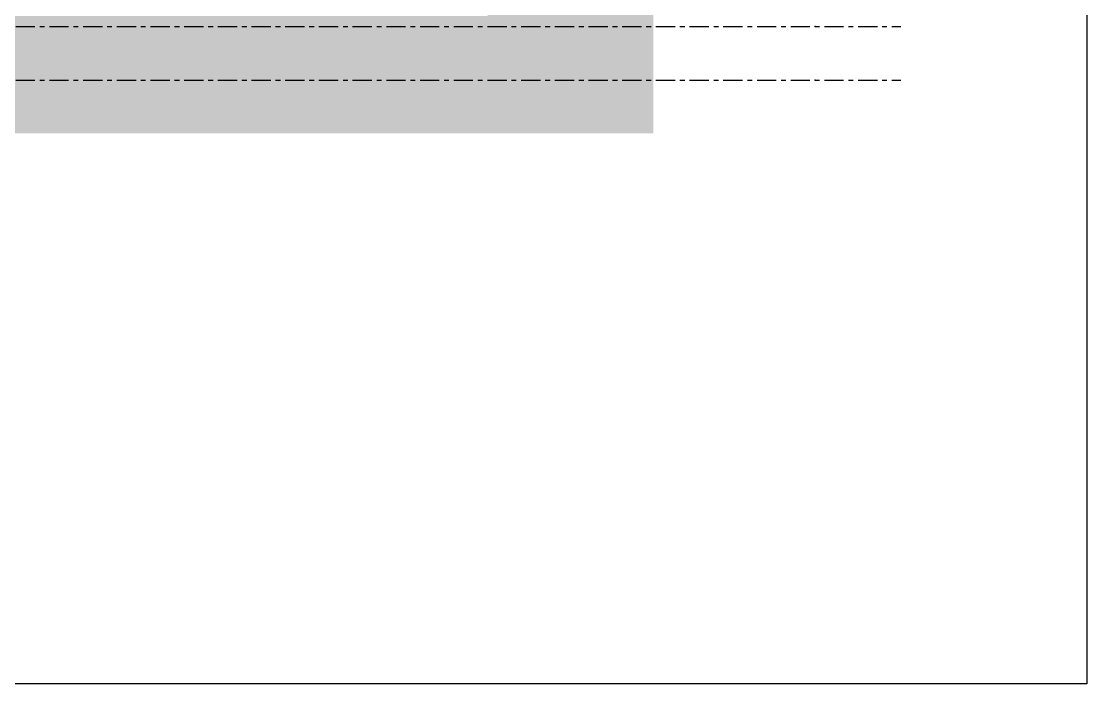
# Model space of a CAD drawing. Header units: millimetres. Extents: x -25371 to 2282244, y -90657 to 147824.
# Drawn here: x 1892599 to 1905049, y -11627 to -3885 of the extents above; entities that cross this region are included whole.
import ezdxf

# ---------------------------------------------------------------- set-up
doc = ezdxf.new("R2010")
doc.units = ezdxf.units.MM
doc.linetypes.add('CENTER', pattern=[50.8, 31.75, -6.35, 6.35, -6.35])
doc.linetypes.add('TA_GL_000.90000', pattern=[2.475, 0.9, -0.225, 0.225, -0.225, 0.9])
doc.layers.add('000 - 0_SYM_DWG_GRIDLINE_MAIN_COLOR_251', color=251, linetype='Continuous')
doc.layers.add('000 - GRID', color=251, linetype='CENTER')
doc.layers.add('A-DETL-GENF', color=2, linetype='Continuous', lineweight=35)
doc.styles.add('TA', font='', dxfattribs={"height": 4.5})
doc.styles.get('TA').set_extended_font_data('Cordia New')

# ---------------------------------------------------------------- blocks, each defined once
blk = doc.blocks.new('A$C7fb6dcac')
at = {"layer": 'Defpoints'}
blk.add_lwpolyline([(6587.5, -444), (5812.5, -444), (5812.5, 0), (6587.5, 0)], close=True, dxfattribs=at)
blk = doc.blocks.new('C-1-VS01_REV00_20260616-140725_ELEVATION_4_EX')
at = {"layer": 'A-DETL-GENF', "lineweight": 9}
h = blk.add_hatch(dxfattribs=at)
h.set_pattern_fill('FP_37', color=253, style=0, pattern_type=2)
h.set_pattern_definition([(45, (12756.73, -1e-11), (0, 449.0128), [317.5, -317.5]), (45, (12672.54, 84.2), (0, 449.0128), [317.5, -317.5]), (45, (12588.35, 168.38), (0, 449.0128), [317.5, -317.5]), (135, (12588.35, 224.5), (-449.0128, 3e-14), [317.5, -317.5]), (135, (12672.54, 308.7), (-449.0128, 3e-14), [317.5, -317.5]), (135, (12756.73, 392.9), (-449.0128, 3e-14), [317.5, -317.5])])
h.paths.add_polyline_path([(12634, 99377), (26358, 99377), (26358, 101000), (24422, 101000), (24422, 100750), (16252, 100750), (16252, 101000), (9975, 101000), (9975, 100500), (8919, 100500), (8919, 101000), (-28, 101000), (-28, 99377), (12523, 99377)])
blk = doc.blocks.new('*U976')
at = {"layer": '000 - 0_SYM_DWG_GRIDLINE_MAIN_COLOR_251', "color": 0, "linetype": 'ByBlock', "ltscale": 5}
blk.add_line((20, 0), (-588.5, 0), dxfattribs=at)
at = {"layer": '000 - 0_SYM_DWG_GRIDLINE_MAIN_COLOR_251', "color": 3}
blk.add_point((-568.5, 0), dxfattribs=at)
at = {"style": 'TA', "flags": 1}
blk.add_attdef('LOCATION', (6, -6), '', height=4.5, rotation=270, dxfattribs=at)
blk = doc.blocks.new('C-1-VS01_REV00_20260616-141122_ELEVATION_4_DIMS')
at = {"layer": '000 - GRID', "linetype": 'TA_GL_000.90000', "xscale": 50.00000000000004, "yscale": 50.00000000000004, "zscale": 50.00000000000004, "rotation": 180}
for p in [(-175, 100625), (-175, 100000)]:
    blk.add_blockref('*U976', p, dxfattribs=at)

msp = doc.modelspace()

# ---------------------------------------------------------------- block references
at = {"xscale": 50, "yscale": 50, "zscale": 50}
msp.add_blockref('A$C7fb6dcac', (1575673.68, 10572.622), dxfattribs=at)
for name in ['C-1-VS01_REV00_20260616-141122_ELEVATION_4_DIMS', 'C-1-VS01_REV00_20260616-140725_ELEVATION_4_EX']:
    msp.add_blockref(name, (1873627.43, -104572.744))

doc.saveas('drawing.dxf')
